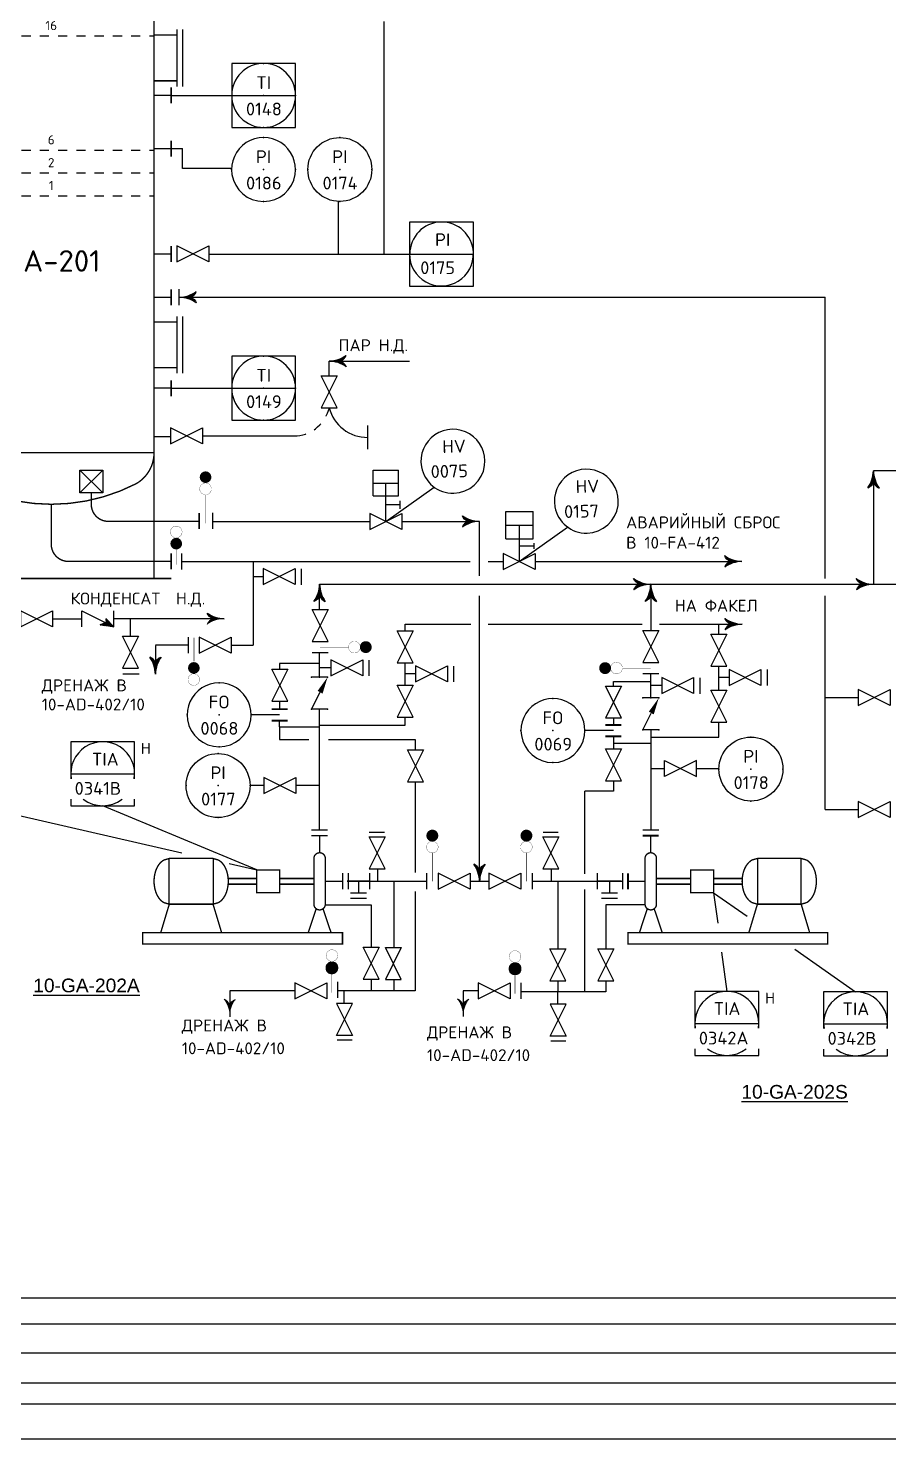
# Model space of a CAD drawing. Extents: x 78 to 490, y 181 to 404.
# Drawn here: x 200.28 to 209.7, y 185.82 to 201.26 of the extents above; entities that cross this region are included whole.
import ezdxf
from ezdxf.enums import TextEntityAlignment as Align

# ---------------------------------------------------------------- set-up
doc = ezdxf.new("R2010")
doc.units = 0
doc.linetypes.add('DASH', pattern=[0.15625, 0.09375, -0.0625])
doc.linetypes.add('SDASH', pattern=[0.09375, 0.046875, -0.046875])
doc.layers.get('0').update_dxf_attribs({"linetype": 'CONTINUOUS'})
for name, color, linetype in [('IN-ATTRIBS', 7, 'CONTINUOUS'), ('IN-EQUIPMENT', 7, 'CONTINUOUS'), ('IN-INST-TAP', 7, 'CONTINUOUS'), ('IN-INSTRUMENT', 7, 'SDASH'), ('IN-MIN-PROC', 7, 'CONTINUOUS'), ('IN-TEXT', 51, 'CONTINUOUS')]:
    doc.layers.add(name, color=color, linetype=linetype)
doc.styles.add('ATTRIBS', font='SIMPLEX', dxfattribs={"width": 0.8, "height": 0.125})
doc.styles.add('HELV', font='HELV', dxfattribs={"height": 0.15})
doc.styles.add('NARROW', font='simplex', dxfattribs={"width": 0.75, "height": 0.1})
doc.styles.add('S1', font='simplex.shx')
doc.styles.add('SIMPLEX', font='SIMPLEX.shx')

# ---------------------------------------------------------------- blocks, each defined once
blk = doc.blocks.new('BUBTEXT')
at = {"layer": 'IN-ATTRIBS'}
for p in [(0, 0.25), (-0.25, 0), (0, 0), (0.25, 0), (0, -0.25)]:
    blk.add_point(p, dxfattribs=at)
at = {"layer": 'IN-ATTRIBS', "flags": 1}
for tag, style, width, p in [('IDNUM', 'ATTRIBS', 0.8, (0.009, 0.584)), ('DWGNO', 'ATTRIBS', 0.8, (0.003, 0.447)), ('FILENO', 'ATTRIBS', 0.8, (-0.003, 0.311)), ('LOC', 'ATTRIBS', 0.8, (-0.08, -0.422)), ('SIG', 'ATTRIBS', 0.8, (-0.087, -0.563)), ('INSTALL', 'ATTRIBS', 0.8, (-0.087, -0.699)), ('SERV', 'ATTRIBS', 0.8, (-0.083, -0.838)), ('DATE', 'ATTRIBS', 0.8, (-0.088, -0.969)), ('DES', 'NARROW', 0.75, (-0.087, -1.102)), ('CSYS', 'NARROW', 0.75, (-0.087, -1.243))]:
    blk.add_attdef(tag, text='', height=0.1, dxfattribs=dict(at, style=style, width=width)).set_placement(p, align=Align.CENTER)
at = {"layer": 'IN-ATTRIBS', "style": 'ATTRIBS', "flags": 1}
blk.add_attdef('SYSCDI', text='', height=0.1, dxfattribs=at).set_placement((-0.312, 0.312), align=Align.RIGHT)
at = {"layer": 'IN-ATTRIBS', "style": 'S1'}
for tag, p in [('XT', (0.324, 0.257)), ('A1', (0.323, 0.115)), ('A2', (0.323, -0.035)), ('A3', (0.323, -0.185)), ('RES', (0.323, -0.342))]:
    blk.add_attdef(tag, p, '', height=0.1, dxfattribs=at)
at = {"layer": 'IN-ATTRIBS', "style": 'ATTRIBS'}
blk.add_attdef('SYSCDV', text='', height=0.1, dxfattribs=at).set_placement((-0.312, 0.141), align=Align.RIGHT)
at = {"layer": 'IN-ATTRIBS', "style": 'S1'}
for tag, p in [('INSTTYPE', (0, 0.05)), ('TAGNUM', (0.002, -0.156)), ('MD', (0.402, -0.565)), ('SZ', (0.402, -0.696))]:
    blk.add_attdef(tag, text='', height=0.1, dxfattribs=at).set_placement(p, align=Align.CENTER)
blk = doc.blocks.new('VALVTEXT')
at = {"layer": 'IN-ATTRIBS'}
for p in [(0, 0.0625), (0, 0), (0.25, 0.0625), (0.25, 0), (0, -0.0625), (0.25, -0.0625)]:
    blk.add_point(p, dxfattribs=at)
at = {"layer": 'IN-ATTRIBS', "style": 'S1', "flags": 1}
for tag, p in [('IDNUM', (0.125, 0.5625)), ('DWGNO', (0.125, 0.4375)), ('FILENO', (0.125, 0.3125))]:
    blk.add_attdef(tag, text='', height=0.1, dxfattribs=at).set_placement(p, align=Align.CENTER)
at = {"layer": 'IN-ATTRIBS', "style": 'S1'}
for tag, p in [('MODE', (0.125, 0.078125)), ('SIZE', (0.125, -0.1875))]:
    blk.add_attdef(tag, text='', height=0.1, dxfattribs=at).set_placement(p, align=Align.CENTER)

msp = doc.modelspace()

# ---------------------------------------------------------------- hatches: boundary and pattern name
h = msp.add_hatch()
h.set_pattern_fill('ANSI37', color=2, scale=0.00014, angle=180, style=0)
h.set_pattern_definition([(225, (576.2475522, 481.44248627), (0.00031430896424, -0.00031430896424), []), (315, (576.2475522, 481.44248627), (0.00031430896424, 0.00031430896424), [])])
edge = h.paths.add_edge_path()
edge.add_line((201.214, 194.708), (201.064, 194.73))
edge.add_line((201.064, 194.73), (201.129, 194.753))
edge.add_line((201.129, 194.753), (201.127, 194.797))
edge.add_line((201.127, 194.797), (201.213, 194.709))
h = msp.add_hatch()
h.set_pattern_fill('ANSI37', color=2, scale=0.0001, style=0)
h.set_pattern_definition([(45, (-73.91484023, -8.04158904), (-0.00022450640303, 0.00022450640303), []), (135, (-73.91484023, -8.04158904), (-0.00022450640303, -0.00022450640303), [])])
edge = h.paths.add_edge_path()
edge.add_arc((203.6, 190.976), 0.0637, -180, 0, ccw=False)
edge.add_arc((203.6, 190.976), 0.0637, 0, 180, ccw=False)
h = msp.add_hatch()
h.set_pattern_fill('ANSI37', color=2, scale=0.0001, style=0)
h.set_pattern_definition([(45, (-71.9102109, -8.05162924), (-0.00022450640303, 0.00022450640303), []), (135, (-71.9102109, -8.05162924), (-0.00022450640303, -0.00022450640303), [])])
edge = h.paths.add_edge_path()
edge.add_arc((205.605, 190.966), 0.0637, -180, 0, ccw=False)
edge.add_arc((205.605, 190.966), 0.0637, 0, 180, ccw=False)
at = {"layer": 'IN-EQUIPMENT'}
h = msp.add_hatch(dxfattribs=at)
h.set_pattern_fill('ANSI35', color=2, scale=0.0001, angle=180, style=0)
h.set_pattern_definition([(225, (479.8666263, 401.28946324), (0.000449012806, -0.000449012806), []), (225, (479.86617726, 401.28946324), (0.000449012806, -0.000449012806), [0.00079375, -0.00015875, 0, -0.00015875])])
edge = h.paths.add_edge_path()
edge.add_arc((202.217, 196.345), 0.0637, 359.9534, 539.9534, ccw=False)
edge.add_arc((202.217, 196.345), 0.0637, 179.9534, 359.9534, ccw=False)
h = msp.add_hatch(dxfattribs=at)
h.set_pattern_fill('ANSI35', color=2, scale=0.0001, style=0)
h.set_pattern_definition([(45, (-75.7537591, -9.326319), (-0.000449012806, 0.000449012806), []), (45, (-75.7533101, -9.326319), (-0.000449012806, 0.000449012806), [0.00079375, -0.00015875, 0, -0.00015875])])
edge = h.paths.add_edge_path()
edge.add_arc((201.896, 195.618), 0.0638, 179.9534, 359.9534, ccw=False)
edge.add_arc((201.896, 195.618), 0.0638, -0.0466, 179.9534, ccw=False)
h = msp.add_hatch(dxfattribs=at)
h.set_pattern_fill('ANSI35', color=2, scale=0.0001, angle=180, style=0)
h.set_pattern_definition([(225, (479.7382813, 399.2025071), (0.000449012806, -0.000449012806), []), (225, (479.7378323, 399.2025071), (0.000449012806, -0.000449012806), [0.00079375, -0.00015875, 0, -0.00015875])])
edge = h.paths.add_edge_path()
edge.add_arc((202.089, 194.258), 0.0638, 359.9534, 539.9534, ccw=False)
edge.add_arc((202.089, 194.258), 0.0638, 179.9534, 359.9534, ccw=False)

# ---------------------------------------------------------------- linework, layer by layer
at = {"color": 5, "linetype": 'DASH'}
for p, q in [((199.403, 201.173), (201.653, 201.173)), ((199.403, 199.923), (201.653, 199.923)), ((199.403, 199.673), (201.653, 199.673)), ((199.403, 199.423), (201.653, 199.423))]:
    msp.add_line(p, q, dxfattribs=at)
at = {"linetype": 'Continuous'}
for p, q in [((202.503, 200.521), (203.203, 200.521)), ((204.449, 198.786), (205.149, 198.786)), ((202.503, 197.319), (203.203, 197.319)), ((200.741, 193.1), (201.441, 193.1)), ((207.574, 190.369), (208.274, 190.369)), ((208.983, 190.365), (209.683, 190.365))]:
    msp.add_line(p, q, dxfattribs=at)
for p, q in [((202.503, 199.722), (201.966, 199.722)), ((203.668, 199.361), (203.668, 198.786)), ((204.19, 195.861), (204.719, 196.236)), ((205.65, 195.423), (206.179, 195.798)), ((204.513, 193.188), (204.513, 193.185)), ((199.707, 192.75), (201.956, 192.236)), ((202.778, 192.048), (201.091, 192.75)), ((202.474, 192.118), (202.778, 192.048)), ((207.778, 191.798), (207.823, 191.466)), ((207.778, 191.798), (208.147, 191.541)), ((207.866, 191.149), (207.924, 190.719)), ((208.666, 191.18), (209.333, 190.715)), ((204.029, 191.029), (204.029, 191.025))]:
    msp.add_line(p, q)
at = {"color": 5, "linetype": 'Continuous'}
for p, q in [((201.928, 198.313), (208.998, 198.313)), ((208.998, 195.236), (208.998, 198.313)), ((201.952, 195.423), (203.528, 195.423)), ((202.74, 195.423), (202.74, 195.336)), ((203.528, 195.423), (205.114, 195.423)), ((205.312, 195.423), (205.475, 195.423)), ((205.825, 195.423), (207.97, 195.423)), ((202.74, 195.336), (202.74, 194.508)), ((208.998, 192.709), (208.998, 195.048)), ((200.543, 194.796), (200.864, 194.796)), ((204.403, 194.736), (205.122, 194.736)), ((204.403, 194.665), (204.403, 194.736)), ((205.31, 194.736), (206.997, 194.736)), ((207.185, 194.736), (207.966, 194.736)), ((207.837, 194.626), (207.837, 194.73)), ((202.027, 194.508), (201.668, 194.508)), ((201.668, 194.502), (201.668, 194.189)), ((202.496, 194.508), (202.74, 194.508)), ((203.466, 194.307), (203.028, 194.307)), ((203.028, 194.307), (203.028, 194.245)), ((204.403, 194.068), (204.403, 194.315)), ((207.837, 194.016), (207.837, 194.276)), ((206.683, 194.111), (207.091, 194.111)), ((206.683, 194.06), (206.683, 194.111)), ((203.028, 193.895), (203.028, 193.807)), ((208.998, 193.933), (209.361, 193.933)), ((203.028, 193.615), (203.028, 193.682)), ((204.403, 193.632), (204.403, 193.718)), ((206.683, 193.71), (206.683, 193.634)), ((203.028, 193.615), (203.028, 193.473)), ((203.028, 193.615), (203.466, 193.615)), ((203.466, 193.632), (204.403, 193.632)), ((207.837, 193.543), (207.837, 193.666)), ((207.837, 193.501), (207.837, 193.543)), ((203.028, 193.473), (203.349, 193.473)), ((203.563, 193.473), (204.513, 193.473)), ((204.513, 193.473), (204.513, 193.362)), ((206.683, 193.509), (206.683, 193.436)), ((206.683, 193.436), (207.091, 193.436)), ((206.683, 193.436), (206.683, 193.371)), ((207.091, 193.501), (207.837, 193.501)), ((204.513, 193.012), (204.513, 192.019)), ((206.683, 193.021), (206.683, 192.909)), ((206.683, 192.909), (206.369, 192.909)), ((206.369, 192.005), (206.369, 192.909)), ((208.998, 192.709), (209.361, 192.709)), ((204.278, 191.921), (204.278, 191.199)), ((206.073, 191.923), (206.073, 191.186)), ((206.369, 190.714), (206.369, 191.834)), ((204.513, 191.812), (204.513, 191.202)), ((203.536, 191.665), (204.029, 191.665)), ((204.029, 191.665), (204.029, 191.202)), ((206.6, 191.664), (206.6, 191.186)), ((207.022, 191.664), (206.6, 191.664)), ((204.513, 191.202), (204.513, 190.724)), ((204.029, 190.852), (204.029, 190.724)), ((204.278, 190.849), (204.278, 190.724)), ((206.073, 190.836), (206.073, 190.714)), ((206.6, 190.836), (206.6, 190.714)), ((202.482, 190.724), (202.482, 190.442)), ((203.195, 190.724), (202.482, 190.724)), ((204.513, 190.724), (203.663, 190.724)), ((205.2, 190.725), (205.038, 190.725)), ((205.038, 190.725), (205.038, 190.444)), ((206.6, 190.714), (205.673, 190.714))]:
    msp.add_line(p, q, dxfattribs=at)
at = {"color": 5}
for p, q in [((203.57, 197.455), (203.57, 197.615)), ((203.57, 197.615), (204.45, 197.615)), ((202.182, 196.796), (203.219, 196.796)), ((202.422, 194.796), (201.214, 194.796)), ((105.865, 186.205), (278.747, 186.205))]:
    msp.add_line(p, q, dxfattribs=at)
at = {"color": 3, "linetype": 'Continuous'}
for p, q in [((211.495, 196.414), (209.528, 196.414)), ((209.528, 196.289), (209.528, 195.173)), ((202.289, 195.861), (203.668, 195.861)), ((203.668, 195.861), (204.015, 195.861)), ((204.365, 195.861), (205.091, 195.861)), ((205.216, 195.267), (205.216, 195.861)), ((203.466, 195.173), (206.966, 195.173)), ((207.091, 195.173), (209.403, 195.173)), ((209.528, 195.173), (212.033, 195.173)), ((203.466, 194.898), (203.466, 195.048)), ((205.216, 192.048), (205.216, 195.048)), ((207.091, 195.048), (207.091, 194.668)), ((203.466, 194.323), (203.466, 194.423)), ((203.466, 194.157), (203.466, 194.323)), ((207.091, 193.929), (207.091, 194.193)), ((203.466, 193.736), (203.466, 193.807)), ((203.466, 192.486), (203.466, 193.736)), ((207.091, 193.579), (207.091, 192.486)), ((203.778, 191.923), (204.637, 191.923)), ((205.112, 191.923), (205.317, 191.923)), ((205.792, 191.923), (206.778, 191.923))]:
    msp.add_line(p, q, dxfattribs=at)
at = {"color": 2}
for p, q in [((205.655, 195.592), (205.811, 195.592)), ((205.811, 195.623), (205.811, 195.561)), ((202.848, 195.256), (202.737, 195.256)), ((203.264, 195.342), (203.264, 195.168)), ((200.864, 194.708), (200.864, 194.883)), ((200.864, 194.883), (201.214, 194.708)), ((201.127, 194.797), (201.213, 194.709)), ((201.214, 194.708), (201.214, 194.883)), ((201.064, 194.73), (201.129, 194.753)), ((201.214, 194.708), (201.064, 194.73)), ((202.027, 194.596), (202.027, 194.421)), ((202.146, 194.421), (202.496, 194.596)), ((202.496, 194.421), (202.146, 194.596)), ((202.146, 194.596), (202.146, 194.421)), ((202.496, 194.596), (202.496, 194.421)), ((203.558, 194.423), (203.383, 194.423)), ((204.006, 194.344), (204.006, 194.17)), ((201.311, 194.194), (201.49, 194.194)), ((203.553, 194.157), (203.378, 194.157)), ((203.589, 194.258), (203.466, 194.258)), ((204.514, 194.192), (204.403, 194.192)), ((204.93, 194.278), (204.93, 194.104)), ((207.178, 194.193), (207.003, 194.193)), ((207.627, 194.15), (207.627, 193.976)), ((207.947, 194.153), (207.837, 194.153)), ((208.364, 194.239), (208.364, 194.065)), ((207.21, 194.064), (207.091, 194.064)), ((207.178, 193.929), (207.003, 193.929)), ((203.378, 192.486), (203.553, 192.486)), ((204.009, 192.462), (204.176, 192.462)), ((205.912, 192.462), (206.078, 192.462)), ((207.003, 192.486), (207.178, 192.486)), ((203.778, 192.011), (203.778, 191.926)), ((204.01, 192.011), (204.01, 191.836)), ((204.098, 192.058), (204.098, 191.922)), ((204.637, 192.011), (204.637, 191.836)), ((205.792, 192.011), (205.792, 191.836)), ((206.001, 192.059), (206.001, 191.923)), ((206.504, 192.011), (206.504, 191.836)), ((206.784, 191.836), (206.784, 192.011)), ((203.778, 191.922), (203.778, 191.836)), ((203.805, 191.798), (203.98, 191.798)), ((203.805, 191.74), (203.98, 191.74)), ((206.552, 191.798), (206.727, 191.798)), ((206.552, 191.74), (206.727, 191.74)), ((203.663, 190.823), (203.663, 190.648)), ((205.667, 190.813), (205.667, 190.638)), ((203.734, 190.588), (203.734, 190.724)), ((206.073, 190.578), (206.073, 190.714)), ((203.823, 190.184), (203.657, 190.184)), ((206.162, 190.174), (205.995, 190.174))]:
    msp.add_line(p, q, dxfattribs=at)
at = {"color": 2, "linetype": 'Continuous'}
msp.add_line((201.396, 194.606), (201.396, 194.796), dxfattribs=at)
at = {"color": 6}
for p, q in [((203.378, 192.423), (203.553, 192.423)), ((201.82, 191.673), (201.82, 192.173)), ((202.299, 192.173), (202.299, 191.673)), ((208.258, 192.173), (208.258, 191.673)), ((208.737, 191.673), (208.737, 192.173)), ((203.716, 192.011), (203.716, 191.836)), ((79.948, 185.824), (463.566, 185.824))]:
    msp.add_line(p, q, dxfattribs=at)
at = {"color": 3}
for p, q in [((203.892, 191.923), (203.892, 191.798)), ((206.64, 191.923), (206.64, 191.798)), ((170.354, 187.365), (222.109, 187.365)), ((116.38, 187.08), (277.715, 187.08)), ((116.213, 186.766), (277.81, 186.766)), ((106.748, 186.436), (278.396, 186.436))]:
    msp.add_line(p, q, dxfattribs=at)
for points in [[(203.203, 200.467), (203.203, 200.871), (202.503, 200.871), (202.503, 200.467)], [(202.503, 200.467), (202.503, 200.171), (203.203, 200.171), (203.203, 200.467)], [(205.149, 198.732), (205.149, 199.136), (204.449, 199.136), (204.449, 198.732)], [(204.449, 198.732), (204.449, 198.436), (205.149, 198.436), (205.149, 198.732)], [(203.203, 197.265), (203.203, 197.669), (202.503, 197.669), (202.503, 197.265)], [(202.503, 197.265), (202.503, 196.969), (203.203, 196.969), (203.203, 197.265)], [(201.441, 193.046), (201.441, 193.45), (200.741, 193.45), (200.741, 193.046)], [(200.741, 192.822), (200.741, 192.75), (201.441, 192.75), (201.441, 192.822)], [(208.274, 190.315), (208.274, 190.719), (207.574, 190.719), (207.574, 190.315)], [(209.683, 190.311), (209.683, 190.715), (208.983, 190.715), (208.983, 190.311)], [(207.574, 190.09), (207.574, 190.019), (208.274, 190.019), (208.274, 190.09)], [(208.983, 190.087), (208.983, 190.015), (209.683, 190.015), (209.683, 190.087)]]:
    msp.add_lwpolyline(points)
at = {"color": 5, "linetype": 'Continuous'}
for points in [[(201.928, 198.313, 0.150368), (202.116, 198.376, 0.150368)], [(202.053, 198.313, 0.206864), (202.116, 198.376, 0.206864)], [(202.053, 198.313, -0.206864), (202.116, 198.251, -0.206864)], [(207.962, 195.423, -0.206864), (207.9, 195.486, -0.206864)], [(207.962, 195.423, 0.206864), (207.9, 195.361, 0.206864)], [(208.087, 195.423, 0.150368), (207.9, 195.361, 0.150368)], [(207.966, 194.736, -0.206864), (207.903, 194.798, -0.206864)], [(208.091, 194.736, 0.150368), (207.903, 194.673, 0.150368)], [(207.966, 194.736, 0.206864), (207.903, 194.673, 0.206864)], [(201.668, 194.189, 0.150368), (201.606, 194.377, 0.150368)], [(201.668, 194.314, 0.206864), (201.606, 194.377, 0.206864)], [(201.668, 194.314, -0.206864), (201.731, 194.377, -0.206864)], [(202.482, 190.567, 0.206864), (202.419, 190.63, 0.206864)], [(202.482, 190.567, -0.206864), (202.544, 190.63, -0.206864)], [(205.038, 190.569, 0.206864), (204.975, 190.632, 0.206864)], [(205.038, 190.569, -0.206864), (205.1, 190.632, -0.206864)]]:
    msp.add_lwpolyline(points, format="xyb", dxfattribs=at)
at = {"color": 5}
for points in [[(203.57, 197.615, 0.150368), (203.757, 197.677, 0.150368)], [(203.695, 197.615, 0.206864), (203.757, 197.677, 0.206864)], [(203.695, 197.615, -0.206864), (203.757, 197.552, -0.206864)], [(202.297, 194.796, -0.206864), (202.235, 194.858, -0.206864)], [(202.297, 194.796, 0.206864), (202.235, 194.733, 0.206864)]]:
    msp.add_lwpolyline(points, format="xyb", dxfattribs=at)
at = {"color": 3, "linetype": 'Continuous'}
for points in [[(209.528, 196.414, 0.150368), (209.591, 196.226)], [(209.528, 196.289, -0.206864), (209.466, 196.226)], [(209.528, 196.289, 0.206864), (209.591, 196.226)], [(205.091, 195.861, -0.206864), (205.028, 195.923, -0.206864)], [(205.216, 195.861, 0.150368), (205.028, 195.798, 0.150368)], [(205.091, 195.861, 0.206864), (205.028, 195.798, 0.206864)], [(206.966, 195.173, -0.206864), (206.903, 195.236, -0.206864)], [(209.403, 195.173, -0.206864), (209.341, 195.236, -0.206864)], [(203.466, 195.173, 0.150368), (203.528, 194.986, 0.150368)], [(207.091, 195.173, 0.150368), (206.903, 195.111, 0.150368)], [(206.966, 195.173, 0.206864), (206.903, 195.111, 0.206864)], [(207.091, 195.173, 0.150368), (207.153, 194.986, 0.150368)], [(209.528, 195.173, 0.150368), (209.341, 195.111, 0.150368)], [(209.403, 195.173, 0.206864), (209.341, 195.111, 0.206864)], [(203.466, 195.048, -0.206864), (203.403, 194.986, -0.206864)], [(203.466, 195.048, 0.206864), (203.528, 194.986, 0.206864)], [(207.091, 195.048, -0.206864), (207.028, 194.986, -0.206864)], [(207.091, 195.048, 0.206864), (207.153, 194.986, 0.206864)], [(205.216, 192.048, 0.206864), (205.153, 192.111, 0.206864)], [(205.216, 191.923, 0.150368), (205.153, 192.111, 0.150368)], [(205.216, 192.048, -0.206864), (205.278, 192.111, -0.206864)]]:
    msp.add_lwpolyline(points, format="xyb", dxfattribs=at)
at = {"color": 2}
for points in [[(205.475, 195.336), (205.825, 195.511), (205.825, 195.336), (205.475, 195.511)], [(202.848, 195.169), (203.198, 195.344), (203.198, 195.169), (202.848, 195.344)], [(200.193, 194.708), (200.543, 194.883), (200.543, 194.708), (200.193, 194.883)], [(203.558, 194.548), (203.383, 194.898), (203.558, 194.898), (203.383, 194.548)], [(204.491, 194.315), (204.316, 194.665), (204.491, 194.665), (204.316, 194.315)], [(207.178, 194.318), (207.003, 194.668), (207.178, 194.668), (207.003, 194.318)], [(207.924, 194.276), (207.749, 194.626), (207.924, 194.626), (207.749, 194.276)], [(201.484, 194.256), (201.309, 194.606), (201.484, 194.606), (201.309, 194.256)], [(203.589, 194.171), (203.939, 194.346), (203.939, 194.171), (203.589, 194.346)], [(203.116, 193.895), (202.941, 194.245), (203.116, 194.245), (202.941, 193.895)], [(204.514, 194.104), (204.864, 194.279), (204.864, 194.104), (204.514, 194.279)], [(207.21, 193.977), (207.56, 194.152), (207.56, 193.977), (207.21, 194.152)], [(207.947, 194.065), (208.297, 194.24), (208.297, 194.065), (207.947, 194.24)], [(204.491, 193.718), (204.316, 194.068), (204.491, 194.068), (204.316, 193.718)], [(206.77, 193.71), (206.595, 194.06), (206.77, 194.06), (206.595, 193.71)], [(207.924, 193.666), (207.749, 194.016), (207.924, 194.016), (207.749, 193.666)], [(209.361, 193.846), (209.711, 194.021), (209.711, 193.846), (209.361, 194.021)], [(204.601, 193.012), (204.426, 193.362), (204.601, 193.362), (204.426, 193.012)], [(206.77, 193.021), (206.595, 193.371), (206.77, 193.371), (206.595, 193.021)], [(207.591, 193.246), (207.241, 193.071), (207.241, 193.246), (207.591, 193.071)], [(202.854, 192.883), (203.204, 193.058), (203.204, 192.883), (202.854, 193.058)], [(209.361, 192.622), (209.711, 192.797), (209.711, 192.622), (209.361, 192.797)], [(204.182, 192.058), (204.007, 192.408), (204.182, 192.408), (204.007, 192.058)], [(206.084, 192.059), (205.909, 192.409), (206.084, 192.409), (205.909, 192.059)], [(204.762, 191.836), (205.112, 192.011), (205.112, 191.836), (204.762, 192.011)], [(205.317, 191.836), (205.667, 192.011), (205.667, 191.836), (205.317, 192.011)], [(204.117, 190.852), (203.942, 191.202), (204.117, 191.202), (203.942, 190.852)], [(204.36, 190.849), (204.185, 191.199), (204.36, 191.199), (204.185, 190.849)], [(206.16, 190.836), (205.985, 191.186), (206.16, 191.186), (205.985, 190.836)], [(206.687, 190.836), (206.512, 191.186), (206.687, 191.186), (206.512, 190.836)], [(203.195, 190.637), (203.545, 190.812), (203.545, 190.637), (203.195, 190.812)], [(205.2, 190.638), (205.55, 190.813), (205.55, 190.638), (205.2, 190.813)], [(203.65, 190.588), (203.825, 190.238), (203.65, 190.238), (203.825, 190.588)], [(205.989, 190.578), (206.164, 190.228), (205.989, 190.228), (206.164, 190.578)]]:
    msp.add_lwpolyline(points, close=True, dxfattribs=at)
for points, const_width in [([(202.091, 194.33), (202.091, 194.588)], 0.005), ([(203.783, 194.485), (203.471, 194.485)], 0.005), ([(206.778, 194.256), (207.091, 194.256)], 0.005), ([(202.941, 193.807), (203.116, 193.807)], 0.021), ([(202.941, 193.682), (203.116, 193.682)], 0.021), ([(206.595, 193.634), (206.77, 193.634)], 0.021), ([(206.595, 193.509), (206.77, 193.509)], 0.021), ([(204.7, 192.236), (204.7, 191.923)], 0.005), ([(205.729, 192.236), (205.729, 191.923)], 0.005), ([(203.6, 190.914), (203.6, 190.705)], 0.005), ([(205.605, 190.904), (205.605, 190.695)], 0.005)]:
    msp.add_lwpolyline(points, dxfattribs=dict(at, const_width=const_width))
for points, const_width in [([(203.846, 194.421, -1), (203.846, 194.549, -1)], 0.0025), ([(203.971, 194.453, -1), (203.971, 194.518, -1)], 0.065), ([(206.591, 194.223, 1), (206.591, 194.288, 1)], 0.065), ([(206.716, 194.192, 1), (206.716, 194.32, 1)], 0.0025), ([(204.667, 192.423, 1), (204.732, 192.423, 1)], 0.065), ([(205.697, 192.423, 1), (205.762, 192.423, 1)], 0.065), ([(204.636, 192.298, 1), (204.763, 192.298, 1)], 0.0025), ([(205.666, 192.298, 1), (205.793, 192.298, 1)], 0.0025), ([(203.664, 191.111, -1), (203.537, 191.111, -1)], 0.0025), ([(205.669, 191.1, -1), (205.541, 191.1, -1)], 0.0025), ([(203.664, 190.976, -1), (203.537, 190.976, -1)], 0.0025), ([(205.669, 190.966, -1), (205.541, 190.966, -1)], 0.0025)]:
    msp.add_lwpolyline(points, format="xyb", close=True, dxfattribs=dict(at, const_width=const_width))
for points in [[(203.553, 193.807), (203.378, 193.807), (203.471, 193.993)], [(207.178, 193.579), (207.003, 193.579), (207.096, 193.764)]]:
    msp.add_lwpolyline(points, dxfattribs=at)
at = {"color": 6}
for points, const_width in [([(203.466, 192.236), (203.466, 192.423)], 0.015), ([(207.003, 192.423), (207.178, 192.423)], 0.021), ([(207.091, 192.236), (207.091, 192.423)], 0.015), ([(206.841, 191.836), (206.841, 192.011)], 0.021), ([(202.461, 191.954), (202.778, 191.954)], 0.015), ([(202.461, 191.892), (202.778, 191.892)], 0.015), ([(203.403, 191.954), (203.028, 191.954)], 0.015), ([(203.403, 191.892), (203.028, 191.892)], 0.015), ([(203.528, 191.923), (203.716, 191.923)], 0.015), ([(207.028, 191.923), (206.841, 191.923)], 0.015), ([(207.153, 191.954), (207.528, 191.954)], 0.015), ([(207.153, 191.892), (207.528, 191.892)], 0.015), ([(208.096, 191.954), (207.778, 191.954)], 0.015), ([(208.096, 191.892), (207.778, 191.892)], 0.015), ([(201.82, 191.673), (201.726, 191.361)], 0.015), ([(202.299, 191.673), (202.393, 191.361)], 0.015), ([(208.258, 191.673), (208.164, 191.361)], 0.015), ([(208.737, 191.673), (208.83, 191.361)], 0.015), ([(203.428, 191.623), (203.341, 191.361)], 0.015), ([(203.503, 191.623), (203.591, 191.361)], 0.015), ([(207.053, 191.623), (206.966, 191.361)], 0.015), ([(207.128, 191.623), (207.216, 191.361)], 0.015)]:
    msp.add_lwpolyline(points, dxfattribs=dict(at, const_width=const_width))
at = {"color": 6, "const_width": 0.015}
for points in [[(202.299, 192.173), (202.359, 192.156, -0.107118), (202.417, 192.1, -0.079807), (202.452, 192.023, -0.067453), (202.466, 191.923, -0.067453), (202.452, 191.824, -0.079807), (202.417, 191.746, -0.107118), (202.359, 191.69), (202.299, 191.673), (201.82, 191.673), (201.76, 191.69, -0.107118), (201.702, 191.746, -0.079807), (201.667, 191.824, -0.067453), (201.653, 191.923, -0.067453), (201.667, 192.023, -0.079807), (201.702, 192.1, -0.107118), (201.76, 192.156), (201.82, 192.173)], [(203.528, 192.173), (203.528, 191.673, -1), (203.403, 191.673), (203.403, 192.173, -1)], [(207.028, 192.173), (207.028, 191.673, 1), (207.153, 191.673), (207.153, 192.173, 1)], [(208.258, 192.173), (208.198, 192.156, 0.107118), (208.14, 192.1, 0.079807), (208.104, 192.023, 0.067453), (208.091, 191.923, 0.067453), (208.104, 191.824, 0.079807), (208.14, 191.746, 0.107118), (208.198, 191.69), (208.258, 191.673), (208.737, 191.673), (208.797, 191.69, 0.107118), (208.855, 191.746, 0.079807), (208.89, 191.824, 0.067453), (208.903, 191.923, 0.067453), (208.89, 192.023, 0.079807), (208.855, 192.1, 0.107118), (208.797, 192.156), (208.737, 192.173)]]:
    msp.add_lwpolyline(points, format="xyb", close=True, dxfattribs=at)
for points in [[(203.028, 191.798), (202.778, 191.798), (202.778, 192.048), (203.028, 192.048)], [(207.528, 191.798), (207.778, 191.798), (207.778, 192.048), (207.528, 192.048)], [(203.716, 191.236), (201.528, 191.236), (201.528, 191.361), (203.716, 191.361)], [(206.841, 191.236), (209.028, 191.236), (209.028, 191.361), (206.841, 191.361)]]:
    msp.add_lwpolyline(points, close=True, dxfattribs=at)
for centre in [(203.687, 199.711), (208.187, 193.151), (202.354, 192.971)]:
    msp.add_circle(centre, 0.35)
for centre, radius, start, end in [((202.853, 200.521), 0.35, 0, 180), ((202.853, 200.521), 0.35, 180, 360), ((202.852, 199.711), 0.35, 351.1529, 188.8471), ((202.852, 199.711), 0.35, 188.8471, 351.1529), ((204.801, 198.788), 0.348, 2.4933, 180.3164), ((204.799, 198.787), 0.35, 180.0396, 2.7533), ((202.853, 197.319), 0.35, 0, 180), ((202.853, 197.319), 0.35, 180, 0), ((204.925, 196.519), 0.35, 352.5529, 190.2471), ((204.925, 196.519), 0.35, 190.2471, 352.5529), ((206.385, 196.082), 0.35, 352.5529, 190.2471), ((206.385, 196.082), 0.35, 190.2471, 352.5529), ((202.366, 193.745), 0.35, 351.1529, 188.8471), ((206.02, 193.572), 0.35, 351.1529, 188.8471), ((202.366, 193.745), 0.35, 188.8471, 351.1529), ((201.091, 193.1), 0.35, 351.1529, 188.8471), ((206.02, 193.572), 0.35, 188.8471, 351.1529), ((201.091, 193.1), 0.35, 232.6037, 307.3963), ((207.924, 190.369), 0.35, 351.1529, 188.8471), ((209.333, 190.365), 0.35, 351.1529, 188.8471), ((207.924, 190.369), 0.35, 232.6037, 307.3963), ((209.333, 190.365), 0.35, 232.6037, 307.3963)]:
    msp.add_arc(centre, radius, start, end)
at = {"color": 5, "linetype": 'Continuous'}
for centre, radius, start, end in [((201.921, 197.977), 0.336, 54.4623, 88.6678), ((203.985, 197.206), 0.426, 193.702, 271.2165), ((208.095, 195.759), 0.336, 234.4623, 268.6678), ((208.099, 195.072), 0.336, 234.4623, 268.6678), ((202.004, 194.182), 0.336, 144.4623, 178.6678)]:
    msp.add_arc(centre, radius, start, end, dxfattribs=at)
at = {"color": 5}
for centre, start, end in [((203.562, 197.279), 54.4623, 88.6678), ((202.43, 195.132), 234.4623, 268.6678)]:
    msp.add_arc(centre, 0.336, start, end, dxfattribs=at)
at = {"color": 5, "linetype": 'DASH'}
msp.add_arc((203.174, 197.203), 0.41, 276.3096, 346.1437, dxfattribs=at)
at = {"color": 3, "linetype": 'Continuous'}
for centre, start, end in [((209.192, 196.422), 324.4623, 358.6678), ((205.224, 196.197), 234.4623, 268.6678), ((207.099, 195.509), 234.4623, 268.6678), ((209.536, 195.509), 234.4623, 268.6678), ((203.13, 195.181), 324.4623, 358.6678), ((206.755, 195.181), 324.4623, 358.6678), ((205.552, 191.915), 144.4623, 178.6678)]:
    msp.add_arc(centre, 0.336, start, end, dxfattribs=at)
at = {"color": 5, "linetype": 'Continuous'}
for points in [[(201.928, 198.313), (202.053, 198.313), (201.968, 198.316), (202.07, 198.321)], [(201.928, 198.313), (202.053, 198.313), (201.968, 198.31), (202.07, 198.305)], [(201.968, 198.316), (202.07, 198.321), (202.008, 198.324), (202.084, 198.332)], [(202.008, 198.324), (202.084, 198.332), (202.046, 198.337), (202.097, 198.344)], [(202.046, 198.337), (202.097, 198.344), (202.082, 198.354), (202.108, 198.359)], [(202.082, 198.354), (202.108, 198.359), (202.116, 198.376)], [(201.968, 198.31), (202.07, 198.305), (202.008, 198.302), (202.084, 198.294)], [(202.008, 198.302), (202.084, 198.294), (202.046, 198.289), (202.097, 198.282)], [(202.046, 198.289), (202.097, 198.282), (202.082, 198.272), (202.108, 198.267)], [(202.082, 198.272), (202.108, 198.267), (202.116, 198.251)], [(207.934, 195.464), (207.908, 195.469), (207.9, 195.486)], [(207.934, 195.382), (207.908, 195.377), (207.9, 195.361)], [(207.97, 195.447), (207.918, 195.455), (207.934, 195.464), (207.908, 195.469)], [(207.97, 195.399), (207.918, 195.392), (207.934, 195.382), (207.908, 195.377)], [(208.008, 195.435), (207.931, 195.442), (207.97, 195.447), (207.918, 195.455)], [(208.008, 195.412), (207.931, 195.405), (207.97, 195.399), (207.918, 195.392)], [(208.047, 195.427), (207.946, 195.431), (208.008, 195.435), (207.931, 195.442)], [(208.047, 195.42), (207.946, 195.415), (208.008, 195.412), (207.931, 195.405)], [(208.087, 195.423), (207.962, 195.423), (208.047, 195.427), (207.946, 195.431)], [(208.087, 195.423), (207.962, 195.423), (208.047, 195.42), (207.946, 195.415)], [(207.937, 194.777), (207.911, 194.782), (207.903, 194.798)], [(207.974, 194.76), (207.922, 194.767), (207.937, 194.777), (207.911, 194.782)], [(208.012, 194.747), (207.935, 194.754), (207.974, 194.76), (207.922, 194.767)], [(207.937, 194.695), (207.911, 194.689), (207.903, 194.673)], [(207.974, 194.712), (207.922, 194.704), (207.937, 194.695), (207.911, 194.689)], [(208.012, 194.724), (207.935, 194.717), (207.974, 194.712), (207.922, 194.704)], [(208.051, 194.739), (207.95, 194.744), (208.012, 194.747), (207.935, 194.754)], [(208.051, 194.732), (207.95, 194.728), (208.012, 194.724), (207.935, 194.717)], [(208.091, 194.736), (207.966, 194.736), (208.051, 194.739), (207.95, 194.744)], [(208.091, 194.736), (207.966, 194.736), (208.051, 194.732), (207.95, 194.728)], [(201.627, 194.343), (201.622, 194.369), (201.606, 194.377)], [(201.644, 194.307), (201.637, 194.358), (201.627, 194.343), (201.622, 194.369)], [(201.657, 194.269), (201.649, 194.345), (201.644, 194.307), (201.637, 194.358)], [(201.665, 194.229), (201.66, 194.331), (201.657, 194.269), (201.649, 194.345)], [(201.668, 194.189), (201.668, 194.314), (201.665, 194.229), (201.66, 194.331)], [(201.668, 194.189), (201.668, 194.314), (201.671, 194.229), (201.676, 194.331)], [(201.671, 194.229), (201.676, 194.331), (201.68, 194.269), (201.687, 194.345)], [(201.68, 194.269), (201.687, 194.345), (201.692, 194.307), (201.7, 194.358)], [(201.692, 194.307), (201.7, 194.358), (201.709, 194.343), (201.714, 194.369)], [(201.709, 194.343), (201.714, 194.369), (201.731, 194.377)], [(202.441, 190.596), (202.436, 190.622), (202.419, 190.63)], [(202.458, 190.56), (202.45, 190.611), (202.441, 190.596), (202.436, 190.622)], [(202.471, 190.522), (202.463, 190.598), (202.458, 190.56), (202.45, 190.611)], [(202.479, 190.482), (202.474, 190.584), (202.471, 190.522), (202.463, 190.598)], [(202.485, 190.482), (202.49, 190.584), (202.493, 190.522), (202.501, 190.598)], [(202.493, 190.522), (202.501, 190.598), (202.506, 190.56), (202.513, 190.611)], [(202.506, 190.56), (202.513, 190.611), (202.523, 190.596), (202.528, 190.622)], [(202.523, 190.596), (202.528, 190.622), (202.544, 190.63)], [(204.997, 190.598), (204.992, 190.624), (204.975, 190.632)], [(205.014, 190.561), (205.006, 190.613), (204.997, 190.598), (204.992, 190.624)], [(205.026, 190.523), (205.019, 190.6), (205.014, 190.561), (205.006, 190.613)], [(205.034, 190.484), (205.03, 190.585), (205.026, 190.523), (205.019, 190.6)], [(205.041, 190.484), (205.046, 190.585), (205.049, 190.523), (205.056, 190.6)], [(205.049, 190.523), (205.056, 190.6), (205.062, 190.561), (205.069, 190.613)], [(205.062, 190.561), (205.069, 190.613), (205.079, 190.598), (205.084, 190.624)], [(205.079, 190.598), (205.084, 190.624), (205.1, 190.632)], [(202.482, 190.442), (202.482, 190.567), (202.479, 190.482), (202.474, 190.584)], [(202.482, 190.442), (202.482, 190.567), (202.485, 190.482), (202.49, 190.584)], [(205.038, 190.444), (205.038, 190.569), (205.034, 190.484), (205.03, 190.585)], [(205.038, 190.444), (205.038, 190.569), (205.041, 190.484), (205.046, 190.585)]]:
    msp.add_solid(points, dxfattribs=at)
at = {"color": 5}
for points in [[(203.57, 197.615), (203.695, 197.615), (203.61, 197.618), (203.711, 197.623)], [(203.57, 197.615), (203.695, 197.615), (203.61, 197.611), (203.711, 197.607)], [(203.61, 197.618), (203.711, 197.623), (203.649, 197.626), (203.726, 197.633)], [(203.61, 197.611), (203.711, 197.607), (203.649, 197.603), (203.726, 197.596)], [(203.649, 197.626), (203.726, 197.633), (203.687, 197.639), (203.739, 197.646)], [(203.649, 197.603), (203.726, 197.596), (203.687, 197.591), (203.739, 197.583)], [(203.687, 197.639), (203.739, 197.646), (203.723, 197.656), (203.749, 197.661)], [(203.687, 197.591), (203.739, 197.583), (203.723, 197.574), (203.749, 197.569)], [(203.723, 197.656), (203.749, 197.661), (203.757, 197.677)], [(203.723, 197.574), (203.749, 197.569), (203.757, 197.552)], [(202.269, 194.837), (202.243, 194.842), (202.235, 194.858)], [(202.305, 194.82), (202.253, 194.827), (202.269, 194.837), (202.243, 194.842)], [(202.305, 194.772), (202.253, 194.764), (202.269, 194.754), (202.243, 194.749)], [(202.343, 194.807), (202.266, 194.814), (202.305, 194.82), (202.253, 194.827)], [(202.343, 194.784), (202.266, 194.777), (202.305, 194.772), (202.253, 194.764)], [(202.382, 194.799), (202.281, 194.804), (202.343, 194.807), (202.266, 194.814)], [(202.382, 194.792), (202.281, 194.788), (202.343, 194.784), (202.266, 194.777)], [(202.422, 194.796), (202.297, 194.796), (202.382, 194.799), (202.281, 194.804)], [(202.422, 194.796), (202.297, 194.796), (202.382, 194.792), (202.281, 194.788)], [(202.269, 194.754), (202.243, 194.749), (202.235, 194.733)]]:
    msp.add_solid(points, dxfattribs=at)
at = {"color": 3, "linetype": 'Continuous'}
for points in [[(209.517, 196.334), (209.51, 196.258), (209.504, 196.296), (209.497, 196.245)], [(209.525, 196.374), (209.52, 196.272), (209.517, 196.334), (209.51, 196.258)], [(209.528, 196.414), (209.528, 196.289), (209.525, 196.374), (209.52, 196.272)], [(209.528, 196.414), (209.528, 196.289), (209.532, 196.374), (209.536, 196.272)], [(209.532, 196.374), (209.536, 196.272), (209.54, 196.334), (209.547, 196.258)], [(209.54, 196.334), (209.547, 196.258), (209.552, 196.296), (209.56, 196.245)], [(209.487, 196.26), (209.482, 196.234), (209.466, 196.226)], [(209.504, 196.296), (209.497, 196.245), (209.487, 196.26), (209.482, 196.234)], [(209.552, 196.296), (209.56, 196.245), (209.57, 196.26), (209.575, 196.234)], [(209.57, 196.26), (209.575, 196.234), (209.591, 196.226)], [(205.062, 195.902), (205.036, 195.907), (205.028, 195.923)], [(205.099, 195.885), (205.047, 195.892), (205.062, 195.902), (205.036, 195.907)], [(205.137, 195.872), (205.06, 195.879), (205.099, 195.885), (205.047, 195.892)], [(205.137, 195.849), (205.06, 195.842), (205.099, 195.837), (205.047, 195.829)], [(205.176, 195.864), (205.075, 195.869), (205.137, 195.872), (205.06, 195.879)], [(205.176, 195.857), (205.075, 195.853), (205.137, 195.849), (205.06, 195.842)], [(205.216, 195.861), (205.091, 195.861), (205.176, 195.864), (205.075, 195.869)], [(205.216, 195.861), (205.091, 195.861), (205.176, 195.857), (205.075, 195.853)], [(205.062, 195.82), (205.036, 195.814), (205.028, 195.798)], [(205.099, 195.837), (205.047, 195.829), (205.062, 195.82), (205.036, 195.814)], [(206.937, 195.214), (206.911, 195.219), (206.903, 195.236)], [(209.375, 195.214), (209.349, 195.219), (209.341, 195.236)], [(203.454, 195.094), (203.447, 195.017), (203.442, 195.056), (203.434, 195.004)], [(203.463, 195.133), (203.458, 195.032), (203.454, 195.094), (203.447, 195.017)], [(203.466, 195.173), (203.466, 195.048), (203.463, 195.133), (203.458, 195.032)], [(203.466, 195.173), (203.466, 195.048), (203.469, 195.133), (203.474, 195.032)], [(203.469, 195.133), (203.474, 195.032), (203.477, 195.094), (203.484, 195.017)], [(203.477, 195.094), (203.484, 195.017), (203.49, 195.056), (203.497, 195.004)], [(206.937, 195.132), (206.911, 195.127), (206.903, 195.111)], [(206.974, 195.197), (206.922, 195.205), (206.937, 195.214), (206.911, 195.219)], [(206.974, 195.149), (206.922, 195.142), (206.937, 195.132), (206.911, 195.127)], [(207.012, 195.185), (206.935, 195.192), (206.974, 195.197), (206.922, 195.205)], [(207.012, 195.162), (206.935, 195.155), (206.974, 195.149), (206.922, 195.142)], [(207.051, 195.177), (206.95, 195.181), (207.012, 195.185), (206.935, 195.192)], [(207.051, 195.17), (206.95, 195.165), (207.012, 195.162), (206.935, 195.155)], [(207.091, 195.173), (206.966, 195.173), (207.051, 195.177), (206.95, 195.181)], [(207.091, 195.173), (206.966, 195.173), (207.051, 195.17), (206.95, 195.165)], [(207.079, 195.094), (207.072, 195.017), (207.067, 195.056), (207.059, 195.004)], [(207.088, 195.133), (207.083, 195.032), (207.079, 195.094), (207.072, 195.017)], [(207.091, 195.173), (207.091, 195.048), (207.088, 195.133), (207.083, 195.032)], [(207.091, 195.173), (207.091, 195.048), (207.094, 195.133), (207.099, 195.032)], [(207.094, 195.133), (207.099, 195.032), (207.102, 195.094), (207.109, 195.017)], [(207.102, 195.094), (207.109, 195.017), (207.115, 195.056), (207.122, 195.004)], [(209.375, 195.132), (209.349, 195.127), (209.341, 195.111)], [(209.411, 195.197), (209.359, 195.205), (209.375, 195.214), (209.349, 195.219)], [(209.411, 195.149), (209.359, 195.142), (209.375, 195.132), (209.349, 195.127)], [(209.449, 195.185), (209.372, 195.192), (209.411, 195.197), (209.359, 195.205)], [(209.449, 195.162), (209.372, 195.155), (209.411, 195.149), (209.359, 195.142)], [(209.488, 195.177), (209.387, 195.181), (209.449, 195.185), (209.372, 195.192)], [(209.488, 195.17), (209.387, 195.165), (209.449, 195.162), (209.372, 195.155)], [(209.528, 195.173), (209.403, 195.173), (209.488, 195.177), (209.387, 195.181)], [(209.528, 195.173), (209.403, 195.173), (209.488, 195.17), (209.387, 195.165)], [(203.425, 195.02), (203.42, 194.994), (203.403, 194.986)], [(203.442, 195.056), (203.434, 195.004), (203.425, 195.02), (203.42, 194.994)], [(203.49, 195.056), (203.497, 195.004), (203.507, 195.02), (203.512, 194.994)], [(203.507, 195.02), (203.512, 194.994), (203.528, 194.986)], [(207.05, 195.02), (207.045, 194.994), (207.028, 194.986)], [(207.067, 195.056), (207.059, 195.004), (207.05, 195.02), (207.045, 194.994)], [(207.115, 195.056), (207.122, 195.004), (207.132, 195.02), (207.137, 194.994)], [(207.132, 195.02), (207.137, 194.994), (207.153, 194.986)], [(205.175, 192.077), (205.17, 192.103), (205.153, 192.111)], [(205.192, 192.04), (205.184, 192.092), (205.175, 192.077), (205.17, 192.103)], [(205.204, 192.002), (205.197, 192.079), (205.192, 192.04), (205.184, 192.092)], [(205.213, 191.963), (205.208, 192.064), (205.204, 192.002), (205.197, 192.079)], [(205.216, 191.923), (205.216, 192.048), (205.213, 191.963), (205.208, 192.064)], [(205.216, 191.923), (205.216, 192.048), (205.219, 191.963), (205.224, 192.064)], [(205.219, 191.963), (205.224, 192.064), (205.227, 192.002), (205.234, 192.079)], [(205.227, 192.002), (205.234, 192.079), (205.24, 192.04), (205.247, 192.092)], [(205.24, 192.04), (205.247, 192.092), (205.257, 192.077), (205.262, 192.103)], [(205.257, 192.077), (205.262, 192.103), (205.278, 192.111)]]:
    msp.add_solid(points, dxfattribs=at)
at = {"color": 2}
for points in [[(203.498, 193.977), (203.553, 194.157), (203.444, 194.007)], [(207.123, 193.749), (207.178, 193.929), (207.069, 193.779)]]:
    msp.add_solid(points, dxfattribs=at)
at = {"layer": 'IN-EQUIPMENT', "color": 2}
for p, q in [((201.928, 198.226), (201.928, 198.401)), ((203.994, 196.78), (203.994, 196.91)), ((203.994, 196.65), (203.994, 196.78)), ((204.05, 196.421), (204.33, 196.421)), ((204.05, 196.141), (204.05, 196.421)), ((204.33, 196.141), (204.33, 196.421)), ((204.05, 196.281), (204.33, 196.281)), ((204.19, 195.861), (204.19, 196.281)), ((204.05, 196.141), (204.33, 196.141)), ((204.19, 196.044), (204.345, 196.044)), ((204.345, 196.087), (204.345, 196)), ((202.293, 195.953), (202.293, 195.778)), ((201.954, 195.511), (201.954, 195.336))]:
    msp.add_line(p, q, dxfattribs=at)
at = {"layer": 'IN-EQUIPMENT', "color": 6}
for p, q in [((201.653, 196.611), (199.403, 196.611)), ((200.841, 196.173), (201.091, 196.423)), ((201.091, 196.173), (200.841, 196.423))]:
    msp.add_line(p, q, dxfattribs=at)
at = {"layer": 'IN-EQUIPMENT', "color": 3}
for p, q in [((204.017, 191.923), (203.767, 191.923)), ((206.765, 191.923), (206.515, 191.923))]:
    msp.add_line(p, q, dxfattribs=at)
at = {"layer": 'IN-EQUIPMENT', "color": 7}
for p, q in [((203.767, 191.923), (203.892, 191.923)), ((206.515, 191.923), (206.64, 191.923))]:
    msp.add_line(p, q, dxfattribs=at)
at = {"layer": 'IN-EQUIPMENT', "color": 6, "const_width": 0.015}
msp.add_lwpolyline([(201.653, 205.923, 0.267949), (201.459, 206.26, 0.242718), (199.598, 206.26, 0.267949), (199.403, 205.923), (199.403, 196.611, 0.267949), (199.598, 196.274, 0.242718), (201.459, 196.274, 0.267949), (201.653, 196.611)], format="xyb", close=True, dxfattribs=at)
at = {"layer": 'IN-EQUIPMENT', "color": 6}
for points, const_width in [([(201.903, 201.243), (201.903, 200.618)], 0.015), ([(201.966, 201.243), (201.966, 200.618)], 0.015), ([(201.653, 201.181), (201.903, 201.181)], 0.015), ([(201.653, 200.681), (201.903, 200.681)], 0.015), ([(201.653, 200.521), (201.841, 200.521)], 0.015), ([(201.841, 200.609), (201.841, 200.434)], 0.021), ([(201.841, 200.026), (201.841, 199.851)], 0.021), ([(201.653, 199.939), (201.841, 199.939)], 0.015), ([(201.653, 198.786), (201.841, 198.786)], 0.015), ([(201.841, 198.874), (201.841, 198.699)], 0.021), ([(201.653, 198.313), (201.841, 198.313)], 0.015), ([(201.841, 198.401), (201.841, 198.226)], 0.021), ([(201.653, 198.043), (201.903, 198.043)], 0.015), ([(201.903, 198.105), (201.903, 197.48)], 0.015), ([(201.966, 198.105), (201.966, 197.48)], 0.015), ([(201.653, 197.543), (201.903, 197.543)], 0.015), ([(201.841, 197.406), (201.841, 197.231)], 0.021), ([(201.653, 197.319), (201.841, 197.319)], 0.015), ([(201.645, 196.788), (201.833, 196.788)], 0.015), ([(201.653, 196.611), (201.653, 195.236)], 0.015), ([(202.091, 195.861), (201.653, 195.861)], 0.015), ([(202.091, 195.861), (202.147, 195.861)], 0.015), ([(202.147, 195.953), (202.147, 195.778)], 0.021), ([(201.653, 195.423), (201.841, 195.423)], 0.015), ([(201.841, 195.511), (201.841, 195.336)], 0.021), ([(199.216, 195.236), (201.841, 195.236)], 0.015)]:
    msp.add_lwpolyline(points, dxfattribs=dict(at, const_width=const_width))
at = {"layer": 'IN-EQUIPMENT', "color": 2}
for points in [[(201.903, 198.699), (202.253, 198.874), (202.253, 198.699), (201.903, 198.874)], [(203.657, 197.455), (203.482, 197.105), (203.657, 197.105), (203.482, 197.455)], [(201.832, 196.708), (202.182, 196.883), (202.182, 196.708), (201.832, 196.883)], [(204.015, 195.773), (204.365, 195.948), (204.365, 195.773), (204.015, 195.948)]]:
    msp.add_lwpolyline(points, close=True, dxfattribs=at)
at = {"layer": 'IN-EQUIPMENT', "color": 6}
msp.add_lwpolyline([(201.091, 196.173), (200.841, 196.173), (200.841, 196.423), (201.091, 196.423)], close=True, dxfattribs=at)
at = {"layer": 'IN-EQUIPMENT', "color": 6, "const_width": 0.015}
for points in [[(200.966, 196.173), (200.966, 196.048, 0.414214), (201.153, 195.861), (201.653, 195.861)], [(200.528, 196.048), (200.528, 195.611, 0.414214), (200.716, 195.423), (201.653, 195.423)]]:
    msp.add_lwpolyline(points, format="xyb", dxfattribs=at)
at = {"layer": 'IN-EQUIPMENT', "color": 2, "const_width": 0.0025}
for points in [[(202.153, 196.217, -1), (202.281, 196.217, -1)], [(201.96, 195.746, -1), (201.832, 195.746, -1)], [(202.025, 194.13, -1), (202.152, 194.13, -1)]]:
    msp.add_lwpolyline(points, format="xyb", close=True, dxfattribs=at)
at = {"layer": 'IN-EQUIPMENT', "color": 2, "const_width": 0.005}
for points in [[(202.217, 196.153), (202.217, 195.841)], [(201.896, 195.556), (201.896, 195.389)]]:
    msp.add_lwpolyline(points, dxfattribs=at)
at = {"layer": 'IN-INST-TAP', "color": 7}
for p, q in [((201.841, 199.939), (201.966, 199.939)), ((201.966, 199.722), (201.966, 199.939)), ((203.028, 193.745), (202.716, 193.745)), ((206.683, 193.572), (206.37, 193.572)), ((207.591, 193.159), (207.841, 193.159)), ((202.854, 192.971), (202.704, 192.971))]:
    msp.add_line(p, q, dxfattribs=at)
for points in [[(201.841, 200.521), (202.503, 200.521)], [(204.171, 198.786), (204.449, 198.786)], [(201.841, 197.319), (202.503, 197.319)]]:
    msp.add_lwpolyline(points, dxfattribs=at)
at = {"layer": 'IN-MIN-PROC'}
for p, q in [((204.171, 198.786), (204.171, 201.329)), ((202.253, 198.786), (204.171, 198.786))]:
    msp.add_line(p, q, dxfattribs=at)
at = {"layer": 'IN-MIN-PROC', "color": 2}
for p, q in [((205.505, 195.669), (205.505, 195.969)), ((205.505, 195.969), (205.805, 195.969)), ((205.805, 195.669), (205.805, 195.969)), ((205.505, 195.819), (205.805, 195.819)), ((205.655, 195.425), (205.655, 195.819)), ((205.505, 195.669), (205.805, 195.669))]:
    msp.add_line(p, q, dxfattribs=at)
at = {"layer": 'IN-MIN-PROC', "color": 3}
for p, q in [((207.091, 193.159), (207.241, 193.159)), ((203.454, 192.971), (203.204, 192.971))]:
    msp.add_line(p, q, dxfattribs=at)

# ---------------------------------------------------------------- block references
at = {"color": 2, "xscale": 1.4, "yscale": 1.4, "zscale": 1.4, "rotation": 90}
for p in [(203.466, 193.807), (207.091, 193.579)]:
    msp.add_blockref('VALVTEXT', p, dxfattribs=at)
at = {"layer": 'IN-INSTRUMENT', "color": 7, "xscale": 1.4, "yscale": 1.4, "zscale": 1.4}
for p, values in [((202.853, 200.521), {'INSTTYPE': 'TI', 'TAGNUM': '0148'}), ((202.852, 199.711), {'INSTTYPE': 'PI', 'TAGNUM': '0186'}), ((203.687, 199.711), {'INSTTYPE': 'PI', 'TAGNUM': '0174'}), ((202.853, 197.319), {'INSTTYPE': 'TI', 'TAGNUM': '0149'}), ((202.366, 193.745), {'INSTTYPE': 'FO', 'TAGNUM': '0068'}), ((206.02, 193.572), {'INSTTYPE': 'FO', 'TAGNUM': '0069'}), ((208.187, 193.151), {'INSTTYPE': 'PI', 'TAGNUM': '0178'}), ((202.354, 192.971), {'INSTTYPE': 'PI', 'TAGNUM': '0177'})]:
    msp.add_blockref('BUBTEXT', p, dxfattribs=at).add_auto_attribs(values)

# ---------------------------------------------------------------- texts
at = {"style": 'SIMPLEX'}
for s, p in [('PI', (204.729, 198.873)), ('0175', (204.567, 198.566))]:
    msp.add_text(s, height=0.14, dxfattribs=at).set_placement(p)
at = {"color": 4, "linetype": 'Continuous', "style": 'S1'}
msp.add_text('10-DA-201', height=0.2352, dxfattribs=at).set_placement((199.552, 198.593))
at = {"color": 7, "linetype": 'Continuous', "style": 'SIMPLEX'}
for s, p in [('HV', (204.81, 196.609)), ('0075', (204.683, 196.335)), ('HV', (206.27, 196.171)), ('0157', (206.143, 195.897))]:
    msp.add_text(s, height=0.14, rotation=1.4, dxfattribs=at).set_placement(p)
at = {"linetype": 'Continuous', "style": 'SIMPLEX'}
for s, height, p in [('H', 0.12, (201.509, 193.317)), ('TIA', 0.14, (200.973, 193.189)), ('0341B', 0.14, (200.784, 192.87)), ('TIA', 0.14, (207.779, 190.461)), ('H', 0.12, (208.342, 190.585)), ('TIA', 0.14, (209.189, 190.458)), ('0342A', 0.14, (207.617, 190.138)), ('0342B', 0.14, (209.026, 190.135))]:
    msp.add_text(s, height=height, dxfattribs=at).set_placement(p)
at = {"layer": 'IN-INSTRUMENT', "color": 1, "style": 'SIMPLEX'}
for s, p in [('ПАР Н.Д.', (203.673, 197.723)), ('АВАРИЙНЫЙ СБРОС', (206.821, 195.785)), ('В 10-FA-412', (206.821, 195.563)), ('КОНДЕНСАТ  Н.Д.', (200.741, 194.952)), ('НА ФАКЕЛ', (207.354, 194.874)), ('ДРЕНАЖ В', (200.424, 194.002)), ('10-AD-402/10', (200.424, 193.793)), ('ДРЕНАЖ В', (201.957, 190.281)), ('ДРЕНАЖ В', (204.641, 190.206)), ('10-AD-402/10', (201.957, 190.031)), ('10-AD-402/10', (204.641, 189.956))]:
    msp.add_text(s, height=0.13, dxfattribs=at).set_placement(p)
at = {"layer": 'IN-TEXT', "color": 1, "style": 'S1'}
for s, p in [('16', (200.528, 201.236)), ('6', (200.528, 199.986)), ('2', (200.528, 199.736)), ('1', (200.528, 199.486))]:
    msp.add_text(s, height=0.1, dxfattribs=at).set_placement(p, align=Align.CENTER)
at = {"layer": 'IN-TEXT', "color": 4, "style": 'HELV'}
for s, p in [('%%U10-GA-202A', (200.914, 190.709)), ('%%U10-GA-202S', (208.665, 189.545))]:
    msp.add_text(s, height=0.15, dxfattribs=at).set_placement(p, align=Align.CENTER)

doc.saveas('drawing.dxf')
